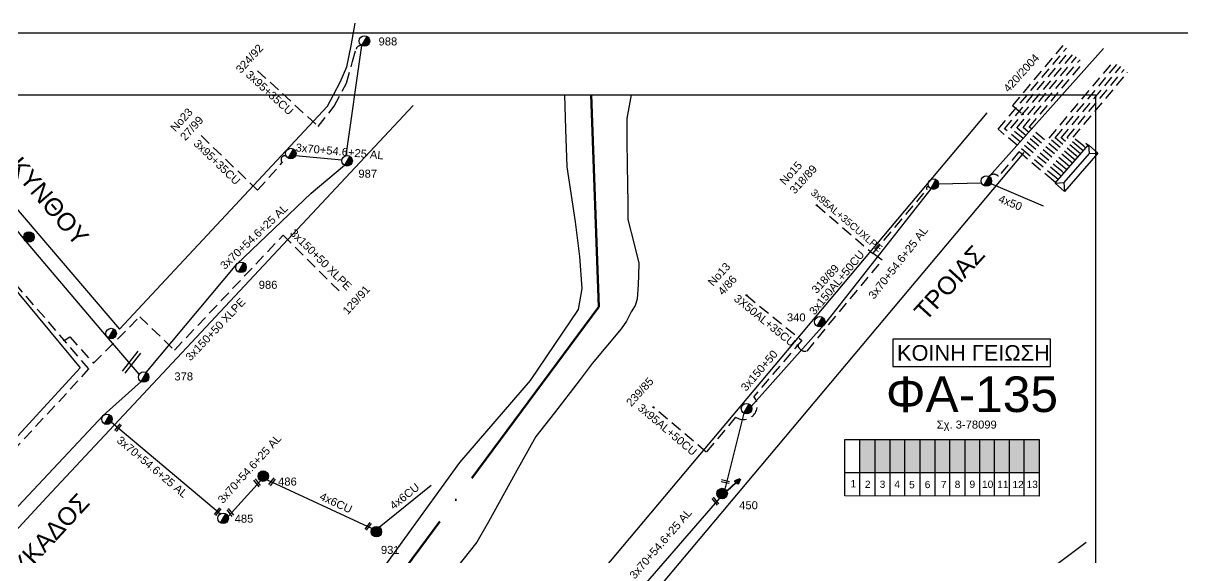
# Model space of a CAD drawing. Header units: millimetres. Extents: x 1020 to 3238, y 796 to 1818.
# Drawn here: x 2769.9 to 3030.7, y 1697.4 to 1817.6 of the extents above; entities that cross this region are included whole.
import ezdxf
from ezdxf.enums import TextEntityAlignment as Align

# ---------------------------------------------------------------- set-up
doc = ezdxf.new("R2010")
doc.units = ezdxf.units.MM
doc.linetypes.add('ACAD_ISO04W100', pattern=[30, 24, -3, 0, -3])
doc.linetypes.add('DASHED', pattern=[19.05, 12.7, -6.35])
for name, color, linetype, lineweight in [('3x150+50', 7, 'Continuous', 30), ('3x150+50 XLPE', 7, 'SYN_LINE', 30), ('3x150AL+50CU', 7, 'Continuous', 30), ('3x70+54.6+25 AL', 7, 'SYN_LINE', 30), ('3x95+35', 7, 'Continuous', 30), ('3x95AL+35CU', 7, 'Continuous', 30), ('3x95AL+50CU', 7, 'Continuous', 30), ('4x50', 7, 'Continuous', 30), ('4x50+16AL', 7, 'Continuous', 30), ('4x6CU', 7, 'Continuous', 30), ('Υπόβαθρο ΔΕΗ', 7, 'Continuous', 30)]:
    doc.layers.add(name, color=color, linetype=linetype, lineweight=lineweight)
for name, color, linetype in [('3X50AL+35CU', 7, 'Continuous'), ('Pillar OTE', 7, 'Continuous'), ('text οδών', 7, 'Continuous'), ('text_kalodion', 7, 'Continuous'), ('Άγνωστα', 7, 'Continuous'), ('ΑΓΝΩΣΤΟ ΥΠΟΓΕΙΟ ΚΑΛΩΔΙΟ', 7, 'DASHED'), ('Επίτονοι', 7, 'Continuous'), ('Επιγραφές - Σχήματα', 7, 'Continuous'), ('Μηχανική τομή', 7, 'Continuous'), ('Στύλος Ξύλινος', 7, 'Continuous'), ('Στύλος Ξύλινος @ 1', 7, 'Continuous'), ('Στύλος ΦΜ', 7, 'Continuous'), ('Στύλος ΦΜ @ 1', 7, 'Continuous'), ('Συνδέσεις', 7, 'Continuous'), ('Συνεστραμμένα ΧΤ   3x70+54.6+25 AL', 7, 'SYN_LINE'), ('Τομή', 7, 'Continuous'), ('Υποσταθμός πόλεως', 7, 'Continuous')]:
    doc.layers.add(name, color=color, linetype=linetype)
doc.styles.add('arial', font='arial.ttf')
doc.styles.get("Standard").update_dxf_attribs({"font": 'arial.ttf'})
doc.linetypes.add('PRANES_1r', pattern='A,0.5,[137,SPECLINE.shx,S=1,R=180,X=0,Y=0],0.5', length=1)
doc.linetypes.add('SYN_LINE', pattern='A,0.5,-0.0001,["/\\/\\/\\/",Standard,S=0.1,R=0,X=0,Y=-0.05],-0.25', length=0.7501)

# ---------------------------------------------------------------- blocks, each defined once
blk = doc.blocks.new('ΥΠΑΡΧΩΝ ΤΣΙΜΕΝΤΕΝΙΟΣ ΣΤΥΛΟΣ')
at = {"layer": 'Στύλος ΦΜ'}
blk.add_hatch(color=7, dxfattribs=at).paths.add_polyline_path([(-1.29, -2.28, 0.574793), (2.62, 0, 0.268822), (1.3, 2.27)])
at = {"layer": 'Στύλος ΦΜ', "color": 7}
blk.add_line((-1.29, -2.28), (1.3, 2.27), dxfattribs=at)
blk.add_circle((0, 0), 2.62, dxfattribs=at)
at = {"layer": 'Στύλος ΦΜ', "flags": 4}
for tag, p in [('ΑΡΙΘΜΟΣ', (-4.68, 8.05)), ('ΤΥΠΟΣ', (-4.91, 3.03))]:
    blk.add_attdef(tag, p, '', height=4, dxfattribs=at)
blk = doc.blocks.new('ΥΠΑΡΧΩΝ ΞΥΛΙΝΟΣ ΣΤΥΛΟΣ')
at = {"layer": 'Στύλος Ξύλινος'}
h = blk.add_hatch(color=7, dxfattribs=at)
h.paths.add_polyline_path([(-2.62, 0, 0.270008), (-1.29, -2.28), (1.3, 2.27, 0.576266)])
h.paths.add_polyline_path([(-1.29, -2.28, 0.574793), (2.62, 0, 0.268822), (1.3, 2.27)])
at = {"layer": 'Στύλος Ξύλινος', "color": 7}
blk.add_line((-1.29, -2.28), (1.3, 2.27), dxfattribs=at)
blk.add_circle((0, 0), 2.62, dxfattribs=at)
at = {"layer": 'Στύλος Ξύλινος', "flags": 4}
for tag, p in [('ΑΡΙΘΜΟΣ', (-4.91, 8.6)), ('ΤΥΠΟΣ', (-4.85, 3.39))]:
    blk.add_attdef(tag, p, '', height=4, dxfattribs=at)
blk = doc.blocks.new('ΥΠΟΣΤΑΘΜΟΣ ΠΟΛΕΩΣ 13 ΑΝΑΧΩΡΗΣΕΩΝ')
at = {"layer": 'Υποσταθμός πόλεως', "ltscale": 40}
for p, q in [((-11.12, -2.82), (-11.12, -4)), ((-9.53, -2.82), (-9.53, -4)), ((-7.77, -2.82), (-7.77, -4)), ((-5.99, -2.82), (-5.99, -4)), ((-4.14, -2.82), (-4.14, -4)), ((-2.3, -2.82), (-2.3, -4)), ((-0.43, -2.82), (-0.43, -4)), ((1.54, -2.82), (1.54, -4)), ((3.43, -2.82), (3.43, -4)), ((5.39, -2.82), (5.39, -4)), ((7.32, -2.82), (7.32, -4)), ((9.32, -2.82), (9.32, -4)), ((11.11, -2.82), (11.11, -4))]:
    blk.add_line(p, q, dxfattribs=at)
blk.add_lwpolyline([(-11.43, 2.82), (11.43, 2.82), (11.43, -2.82), (-11.43, -2.82)], close=True, dxfattribs=at)
for points in [[(-8.62, 0), (-11.43, 2.82)], [(-11.43, -2.82), (-8.62, 0)], [(-8.62, 0), (8.62, 0)], [(8.62, 0), (11.43, 2.82)], [(11.43, -2.82), (8.62, 0)]]:
    blk.add_lwpolyline(points, dxfattribs=at)
at = {"layer": 'Υποσταθμός πόλεως', "linetype": 'SYN_LINE', "ltscale": 40, "flags": 1}
for tag, p in [('ΜΕΤΑΣΧΗΜΑΤΙΣΜΟΣ', (12.22, 1.68)), ('ΙΣΧΥΣ', (12.2, -1.11)), ('ΑΡΙΘΜΟΣ', (12.32, -3.83))]:
    blk.add_attdef(tag, p, '', height=1.8, dxfattribs=at)
blk = doc.blocks.new('ΤΟΜΗ')
at = {"layer": 'Τομή', "ltscale": 40}
for p, q in [((-5.7, 0), (17.1, 0)), ((-5.7, -2.8), (17.1, -2.8))]:
    blk.add_line(p, q, dxfattribs=at)
blk = doc.blocks.new('_ΣΥΝΔΕΣΗ')
at = {"layer": 'Συνδέσεις', "linetype": 'SYN_LINE', "ltscale": 40}
blk.add_hatch(color=256, dxfattribs=at).paths.add_polyline_path([(0.5, 0, 1), (-0.5, 0, 1)])
at = {"layer": 'Συνδέσεις'}
blk.add_circle((0, 0), 0.5, dxfattribs=at)
blk = doc.blocks.new('ΜΗΧΑΝΙΚΗ ΤΟΜΗ')
at = {"layer": 'Μηχανική τομή', "ltscale": 40}
for p, q in [((-1.9, 0.8), (5.7, 0.8)), ((-1.9, -0.8), (5.7, -0.8))]:
    blk.add_line(p, q, dxfattribs=at)
blk = doc.blocks.new('ΕΠΙΤΟΝΟΣ')
at = {"layer": 'Επίτονοι', "lineweight": 40, "ltscale": 40}
blk.add_hatch(color=256, dxfattribs=at).paths.add_polyline_path([(-1.13, 6.47), (0, 9.1), (1.13, 6.47)])
for p, q in [((-1.13, 6.47), (0, 9.1)), ((1.13, 6.47), (-1.13, 6.47)), ((-1.13, 6.47), (0, 6.47)), ((0, 9.1), (1.13, 6.47)), ((0, 6.47), (0, 0))]:
    blk.add_line(p, q, dxfattribs=at)

msp = doc.modelspace()

# ---------------------------------------------------------------- hatches: boundary and pattern name
at = {"layer": 'Συνεστραμμένα ΧΤ   3x70+54.6+25 AL', "linetype": 'DASHED', "lineweight": -3, "ltscale": 0.2}
h = msp.add_hatch(color=27, dxfattribs=at)
h.dxf.hatch_style = 1
h.paths.add_polyline_path([(2961.49, 1723.97), (2958.05, 1723.97), (2958.05, 1716.61), (2961.49, 1716.6)])
h = msp.add_hatch(color=151, dxfattribs=at)
h.dxf.hatch_style = 1
h.paths.add_polyline_path([(2964.93, 1716.6), (2964.93, 1723.97), (2961.49, 1723.97), (2961.49, 1716.6)])
h = msp.add_hatch(color=30, dxfattribs=at)
h.dxf.hatch_style = 1
h.paths.add_polyline_path([(2964.93, 1716.6), (2968.23, 1716.6), (2968.23, 1723.97), (2964.93, 1723.97)])
h = msp.add_hatch(color=85, dxfattribs=at)
h.dxf.hatch_style = 1
h.paths.add_polyline_path([(2968.23, 1716.6), (2971.62, 1716.59), (2971.62, 1723.97), (2968.23, 1723.97)])
at = {"layer": 'Συνεστραμμένα ΧΤ   3x70+54.6+25 AL', "linetype": 'DASHED', "lineweight": -3, "ltscale": 0.2, "true_color": 0xd2798f}
h = msp.add_hatch(color=233, dxfattribs=at)
h.dxf.hatch_style = 1
h.paths.add_polyline_path([(2975.01, 1716.59), (2975.01, 1723.97), (2971.62, 1723.97), (2971.62, 1716.59)])
at = {"layer": 'Συνεστραμμένα ΧΤ   3x70+54.6+25 AL', "linetype": 'DASHED', "lineweight": -3, "ltscale": 0.2}
h = msp.add_hatch(color=173, dxfattribs=at)
h.dxf.hatch_style = 1
h.paths.add_polyline_path([(2978.35, 1723.97), (2975.01, 1723.97), (2975.01, 1716.59), (2978.35, 1716.59)])
h = msp.add_hatch(color=2, dxfattribs=at)
h.dxf.hatch_style = 1
h.paths.add_polyline_path([(2978.35, 1716.59), (2981.74, 1716.58), (2981.74, 1723.97), (2978.35, 1723.97)])
h = msp.add_hatch(color=133, dxfattribs=at)
h.dxf.hatch_style = 1
h.paths.add_polyline_path([(2985.07, 1723.97), (2981.74, 1723.97), (2981.74, 1716.58), (2985.07, 1716.58)])
h = msp.add_hatch(color=6, dxfattribs=at)
h.dxf.hatch_style = 1
h.paths.add_polyline_path([(2988.4, 1723.97), (2985.07, 1723.97), (2985.07, 1716.58), (2988.4, 1716.58)])
h = msp.add_hatch(color=62, dxfattribs=at)
h.dxf.hatch_style = 1
h.paths.add_polyline_path([(2991.73, 1723.97), (2988.4, 1723.97), (2988.4, 1716.58), (2991.73, 1716.58)])
h = msp.add_hatch(color=1, dxfattribs=at)
h.dxf.hatch_style = 1
h.paths.add_polyline_path([(2995.06, 1723.97), (2991.73, 1723.97), (2991.73, 1716.58), (2995.06, 1716.57)])
h = msp.add_hatch(color=5, dxfattribs=at)
h.dxf.hatch_style = 1
h.paths.add_polyline_path([(2998.39, 1723.97), (2995.06, 1723.97), (2995.06, 1716.57), (2998.39, 1716.57)])

# ---------------------------------------------------------------- linework, layer by layer
at = {"lineweight": -3}
msp.add_lwpolyline([(1059.16, 1801.46), (3011.12, 1801.46), (3011.12, 806.84), (1059.16, 806.84)], close=True, dxfattribs=at)
at = {"layer": '3x150+50', "color": 151, "linetype": 'DASHED', "lineweight": -3, "ltscale": 0.2}
msp.add_lwpolyline([(2945.06, 1746.29), (2934.2, 1733.71, -0.888654), (2930.12, 1729.05), (2923.54, 1721.16)], format="xyb", dxfattribs=at)
at = {"layer": '3x150+50 XLPE', "color": 2, "linetype": 'DASHED', "lineweight": -3, "ltscale": 0.2}
msp.add_lwpolyline([(2779.11, 1746.3), (2780.34, 1747.1), (2785.68, 1741.18), (2796.07, 1751.61), (2803.88, 1744.09), (2828.33, 1769.92), (2841.25, 1757.11)], dxfattribs=at)
at = {"layer": '3x150AL+50CU', "color": 151, "linetype": 'DASHED', "lineweight": -3, "ltscale": 0.2}
msp.add_lwpolyline([(2944.12, 1745.2, 0.416542), (2946.19, 1743.89), (2963.12, 1764.34), (2961.03, 1765.83)], format="xyb", dxfattribs=at)
at = {"layer": '3x150AL+50CU', "color": 2, "linetype": 'DASHED', "lineweight": -3, "ltscale": 0.2}
msp.add_lwpolyline([(2649.57, 1717.32), (2652.77, 1712.61), (2686.44, 1677.4), (2707.93, 1657.05), (2784.67, 1739.87), (2767.75, 1759.45), (2756.67, 1749.15)], dxfattribs=at)
at = {"layer": '3X50AL+35CU', "color": 151, "linetype": 'DASHED', "lineweight": -3, "ltscale": 0.2}
msp.add_lwpolyline([(2932.58, 1756.42), (2945.06, 1746.29)], dxfattribs=at)
at = {"layer": '3x70+54.6+25 AL', "color": 6, "linetype": 'SYN_LINE', "lineweight": -3, "ltscale": 20}
for points in [[(2842.51, 1787.83), (2846.06, 1812.57)], [(2797.55, 1739.06), (2817.94, 1763.45), (2834.68, 1779.36), (2842.15, 1785.65)], [(2717.2, 1652.66), (2730.13, 1666.07), (2743.6, 1680.61), (2767.66, 1707.9), (2787.88, 1729.39), (2796.38, 1737.02)], [(2789.71, 1727.94), (2814.23, 1707.29)]]:
    msp.add_lwpolyline(points, dxfattribs=at)
at = {"layer": '3x70+54.6+25 AL', "color": 151, "linetype": 'SYN_LINE', "lineweight": -3, "ltscale": 20}
for points in [[(2987.13, 1783.16), (3012.9, 1811.88)], [(2974.03, 1780.39), (2950.09, 1749.91), (2933.66, 1731.43)], [(2932.01, 1729.91), (2927.68, 1712.87)], [(2926.51, 1710.83), (2902.49, 1683.19)]]:
    msp.add_lwpolyline(points, dxfattribs=at)
at = {"layer": '3x70+54.6+25 AL', "color": 6, "linetype": 'SYN_LINE', "lineweight": -3, "ltscale": 10}
for points in [[(2831.16, 1787.88), (2841.58, 1786.91)], [(2815.96, 1706.67), (2823.28, 1714.74)]]:
    msp.add_lwpolyline(points, dxfattribs=at)
at = {"layer": '3x70+54.6+25 AL', "color": 151, "linetype": 'SYN_LINE', "lineweight": -3, "ltscale": 10}
msp.add_lwpolyline([(2985.46, 1781.66), (2975.79, 1781.44)], dxfattribs=at)
at = {"layer": '3x95+35', "color": 6, "linetype": 'DASHED', "lineweight": -3, "ltscale": 0.2}
for points in [[(2822.58, 1806.91), (2836.24, 1794.4), (2839.84, 1798.92), (2842.59, 1804.14), (2843.95, 1808.96), (2844.74, 1811.74, -0.384916), (2846.06, 1812.57, -10.600826)], [(2809.89, 1792.32), (2822.59, 1780.08), (2828.16, 1786.3, -0.857077), (2829.04, 1787.72, 647.483893)]]:
    msp.add_lwpolyline(points, format="xyb", dxfattribs=at)
at = {"layer": '3x95AL+35CU', "color": 151, "linetype": 'DASHED', "lineweight": -3, "ltscale": 0.2}
msp.add_lwpolyline([(2948.38, 1776.66), (2961.03, 1765.83), (2973.18, 1780.22, -1.064825), (2973.64, 1780.75, -3.704465)], format="xyb", dxfattribs=at)
at = {"layer": '3x95AL+50CU', "color": 151, "linetype": 'DASHED', "lineweight": -3, "ltscale": 0.2}
msp.add_lwpolyline([(2923.54, 1721.16), (2911.55, 1731.33)], dxfattribs=at)
at = {"layer": '4x50', "color": 151, "linetype": 'SYN_LINE', "lineweight": -3, "ltscale": 15}
msp.add_lwpolyline([(2987.56, 1781.54), (2999.28, 1776.51)], dxfattribs=at)
at = {"layer": '4x50+16AL', "color": 173, "linetype": 'Continuous', "lineweight": -3, "ltscale": 0.2}
msp.add_lwpolyline([(2795.98, 1738.69), (2788.62, 1747.26), (2770.15, 1768.94), (2740.69, 1805.28)], dxfattribs=at)
at = {"layer": '4x6CU', "color": 6, "linetype": 'SYN_LINE', "lineweight": -3, "ltscale": 20}
for points in [[(2824.73, 1714.97), (2848.4, 1704.02)], [(2849.91, 1704.31), (2861.64, 1713.77)]]:
    msp.add_lwpolyline(points, dxfattribs=at)
at = {"layer": 'Pillar OTE', "ltscale": 40}
for points in [[(2954.73, 1711.33), (2954.73, 1723.97), (2998.39, 1723.97), (2998.39, 1711.29), (2954.73, 1711.33)], [(2958.05, 1711.33), (2958.05, 1723.97)], [(2961.49, 1711.32), (2961.49, 1723.97)], [(2964.93, 1711.32), (2964.93, 1723.97)], [(2968.23, 1711.32), (2968.23, 1723.97)], [(2971.62, 1711.31), (2971.62, 1723.97)], [(2975.01, 1711.31), (2975.01, 1723.97)], [(2978.35, 1711.31), (2978.35, 1723.97)], [(2981.74, 1711.3), (2981.74, 1723.97)], [(2985.07, 1711.3), (2985.07, 1723.97)], [(2988.4, 1711.3), (2988.4, 1723.97)], [(2991.73, 1711.3), (2991.73, 1723.97)], [(2995.06, 1711.3), (2995.06, 1723.97)], [(2954.73, 1716.61), (2998.39, 1716.57)]]:
    msp.add_lwpolyline(points, dxfattribs=at)
at = {"layer": 'ΑΓΝΩΣΤΟ ΥΠΟΓΕΙΟ ΚΑΛΩΔΙΟ', "color": 2, "linetype": 'DASHED', "lineweight": -3, "ltscale": 0.2}
msp.add_lwpolyline([(3002.24, 1782.81), (2989.22, 1793.75), (3004.53, 1811.98)], dxfattribs=at)
at = {"layer": 'ΑΓΝΩΣΤΟ ΥΠΟΓΕΙΟ ΚΑΛΩΔΙΟ', "color": 6, "linetype": 'DASHED', "lineweight": -3, "ltscale": 0.2}
msp.add_lwpolyline([(3002.9, 1783.57), (2990.63, 1793.87), (3005.3, 1811.33)], dxfattribs=at)
at = {"layer": 'ΑΓΝΩΣΤΟ ΥΠΟΓΕΙΟ ΚΑΛΩΔΙΟ', "color": 133, "linetype": 'DASHED', "lineweight": -3, "ltscale": 0.2}
for points in [[(3003.53, 1784.3), (2992.02, 1793.97), (3006.07, 1810.69)], [(3003.77, 1812.62), (2992.4, 1799.08), (2994.7, 1797.16)]]:
    msp.add_lwpolyline(points, dxfattribs=at)
at = {"layer": 'ΑΓΝΩΣΤΟ ΥΠΟΓΕΙΟ ΚΑΛΩΔΙΟ', "color": 5, "linetype": 'DASHED', "lineweight": -3, "ltscale": 0.2}
msp.add_lwpolyline([(3004.18, 1785.04), (2993.41, 1794.07), (3006.83, 1810.05)], dxfattribs=at)
at = {"layer": 'ΑΓΝΩΣΤΟ ΥΠΟΓΕΙΟ ΚΑΛΩΔΙΟ', "color": 85, "linetype": 'DASHED', "lineweight": -3, "ltscale": 0.2}
msp.add_lwpolyline([(3004.8, 1785.75), (2994.79, 1794.15), (3007.6, 1809.4)], dxfattribs=at)
at = {"layer": 'ΑΓΝΩΣΤΟ ΥΠΟΓΕΙΟ ΚΑΛΩΔΙΟ', "color": 233, "linetype": 'DASHED', "lineweight": -3, "ltscale": 0.2, "true_color": 0xd2798f}
msp.add_lwpolyline([(3005.44, 1786.49), (2996.19, 1794.26), (3008.36, 1808.76)], dxfattribs=at)
at = {"layer": 'ΑΓΝΩΣΤΟ ΥΠΟΓΕΙΟ ΚΑΛΩΔΙΟ', "color": 30, "linetype": 'DASHED', "lineweight": -3, "ltscale": 0.2}
msp.add_lwpolyline([(3006.05, 1787.2), (3000.65, 1791.74), (3015.26, 1809.13)], dxfattribs=at)
at = {"layer": 'ΑΓΝΩΣΤΟ ΥΠΟΓΕΙΟ ΚΑΛΩΔΙΟ', "color": 62, "linetype": 'DASHED', "lineweight": -3, "ltscale": 0.2}
msp.add_lwpolyline([(3006.66, 1787.89), (3002.01, 1791.8), (3016.02, 1808.49)], dxfattribs=at)
at = {"layer": 'ΑΓΝΩΣΤΟ ΥΠΟΓΕΙΟ ΚΑΛΩΔΙΟ', "color": 27, "linetype": 'DASHED', "lineweight": -3, "ltscale": 0.2}
msp.add_lwpolyline([(3007.26, 1788.59), (3003.36, 1791.86), (3016.79, 1807.85)], dxfattribs=at)
at = {"layer": 'ΑΓΝΩΣΤΟ ΥΠΟΓΕΙΟ ΚΑΛΩΔΙΟ', "color": 1, "linetype": 'DASHED', "lineweight": -3, "ltscale": 0.2}
msp.add_lwpolyline([(3007.85, 1789.26), (3004.7, 1791.9), (3017.55, 1807.2)], dxfattribs=at)
at = {"layer": 'ΑΓΝΩΣΤΟ ΥΠΟΓΕΙΟ ΚΑΛΩΔΙΟ', "color": 173, "linetype": 'DASHED', "lineweight": -3, "ltscale": 0.2}
msp.add_lwpolyline([(3008.43, 1789.93), (3006.04, 1791.94), (3018.32, 1806.56)], dxfattribs=at)
at = {"layer": 'ΑΓΝΩΣΤΟ ΥΠΟΓΕΙΟ ΚΑΛΩΔΙΟ', "color": 151, "linetype": 'DASHED', "lineweight": -3, "ltscale": 0.2}
msp.add_lwpolyline([(3001.66, 1782.14), (2993.87, 1788.68), (2989.25, 1783.18, 0.43827), (2987.13, 1783.16)], format="xyb", dxfattribs=at)
at = {"layer": 'Επιγραφές - Σχήματα', "lineweight": -3}
msp.add_lwpolyline([(1019.92, 1815.41), (3237.54, 1815.41), (3238.24, 796.27), (1019.92, 796.27)], close=True, dxfattribs=at)
at = {"layer": 'Επιγραφές - Σχήματα', "color": 190, "lineweight": -3}
msp.add_lwpolyline([(2965.49, 1740.4), (3001, 1740.4), (3001, 1746.58), (2965.49, 1746.58)], close=True, dxfattribs=at)
at = {"layer": 'Υπόβαθρο ΔΕΗ', "color": 7, "lineweight": -3}
for points in [[(2750.45, 1800.03), (2749.04, 1798.47), (2791.55, 1748.82), (2838.34, 1798.92), (2841.2, 1804.34), (2842.66, 1807.81), (2843.67, 1812.51), (2844.52, 1817.6)], [(2857.6, 1799.09), (2775.2, 1711.07), (2716.34, 1647.42), (2762.48, 1582.94), (2766.22, 1576.2), (2771.72, 1564.58), (2773.62, 1559.58), (2773.95, 1558.83), (2774.28, 1558.38), (2774.97, 1558.1), (2775.3, 1558.28), (2854.2, 1640.69), (2858.63, 1645.08), (2986.7, 1797.46)], [(3009, 1700.88), (2941.93, 1650.53), (2906.51, 1683.11), (2995.07, 1788.56)]]:
    msp.add_lwpolyline(points, dxfattribs=at)
at = {"layer": 'Υπόβαθρο ΔΕΗ', "color": 1, "linetype": 'ACAD_ISO04W100', "lineweight": 50, "ltscale": 2}
msp.add_lwpolyline([(2897.66, 1801.46), (2899.37, 1753.84), (2811.49, 1635.31), (2792.55, 1614.57), (2757.37, 1549.51), (2665.72, 1495.01), (2560.71, 1451.54), (2481.37, 1390.44), (2388.44, 1347.03), (2262.24, 1330.19), (2197.17, 1327.65), (2179.45, 1318.84), (2139.09, 1283.92), (2119.89, 1261.32), (2078.79, 1160.44), (2035.44, 1084.11), (1936.96, 1112.27), (1734.05, 1208.64), (1538.56, 1301.42), (1499.15, 1214.88), (1220.66, 1365.27), (1101.95, 1134.49), (1047.96, 1156.8)], dxfattribs=at)
at = {"layer": 'Υπόβαθρο ΔΕΗ', "linetype": 'PRANES_1r', "lineweight": -3, "ltscale": 0.2}
for points in [[(2768.93, 1570.47), (2772.11, 1585.36), (2775.85, 1594.65), (2781.49, 1608.66), (2790.53, 1624.8), (2800.8, 1636.43), (2815.09, 1650.42), (2835.19, 1670.1), (2843.32, 1684.69), (2868.09, 1718.86), (2883.95, 1737.27), (2894.81, 1753.21), (2895.62, 1757.94), (2895.08, 1765.12), (2894.1, 1772.94), (2892.25, 1785.32), (2891.96, 1793.75), (2891.69, 1801.46)], [(2906.64, 1801.46), (2905.63, 1796.19), (2905.69, 1790.95), (2905.82, 1781.07), (2905.87, 1777.36), (2905.92, 1773.46), (2907.29, 1767.93), (2908.35, 1763.67), (2908.3, 1760.88), (2908.24, 1758.82), (2908.01, 1755.58), (2907.53, 1754.11), (2906.65, 1752.7), (2905.59, 1750.63), (2904.41, 1748.87), (2897.85, 1741.12), (2895.14, 1737.47), (2889.35, 1730.01), (2885.21, 1724.68), (2880.56, 1716.34), (2874.53, 1705.51), (2871.95, 1700.89), (2867.34, 1695.14)]]:
    msp.add_lwpolyline(points, dxfattribs=at)
at = {"layer": 'Υπόβαθρο ΔΕΗ', "color": 7, "lineweight": -3}
msp.add_lwpolyline([(2740.84, 1790.46), (2782.65, 1740.11), (2709.39, 1660.28), (2663.54, 1707.36)], close=True, dxfattribs=at)

# ---------------------------------------------------------------- block references
at = {"layer": 'Επίτονοι', "lineweight": -3, "xscale": 0.449999999999818, "yscale": 0.449999999999818, "zscale": 0.449999999999818, "rotation": 312.8165474949671}
msp.add_blockref('ΕΠΙΤΟΝΟΣ', (2928.14, 1712.39), dxfattribs=at)
at = {"layer": 'Μηχανική τομή', "lineweight": -3}
for p, xscale, yscale, zscale, rotation in [((2790.96, 1726.27), 0.2499999999999676, 0.2499999999999676, 0.2499999999999676, 52.05554370525459), ((2822.82, 1713.89), 0.2499999999999677, 0.2499999999999677, 0.2499999999999677, 128.1348075056611), ((2825.6, 1714.12), 0.2499999999999676, 0.2499999999999676, 0.2499999999999676, 52.05554370525459), ((2928.28, 1714.42), 0.2499999999999676, 0.2499999999999676, 0.2499999999999676, 168.0460324878581), ((2813.35, 1707.42), 0.2499999999999676, 0.2499999999999676, 0.2499999999999676, 52.05554370525459), ((2925.9, 1709.76), 0.2499999999999677, 0.2499999999999677, 0.2499999999999677, 128.1348075056611), ((2816.77, 1707.22), 0.2499999999999677, 0.2499999999999677, 0.2499999999999677, 128.1348075056611), ((2847.21, 1704.12), 0.2499999999999676, 0.2499999999999676, 0.2499999999999676, 52.05554370525459)]:
    msp.add_blockref('ΜΗΧΑΝΙΚΗ ΤΟΜΗ', p, dxfattribs=dict(at, xscale=xscale, yscale=yscale, zscale=zscale, rotation=rotation))
at = {"layer": 'Στύλος Ξύλινος @ 1', "lineweight": -3, "ltscale": 40, "xscale": 0.4499999999997448, "yscale": 0.4499999999997448, "zscale": 0.4499999999997448}
msp.add_blockref('ΥΠΑΡΧΩΝ ΞΥΛΙΝΟΣ ΣΤΥΛΟΣ', (2771.16, 1769.54), dxfattribs=at)
at = {"layer": 'Στύλος Ξύλινος @ 1', "lineweight": -3, "ltscale": 40}
ref = msp.add_blockref('ΥΠΑΡΧΩΝ ΞΥΛΙΝΟΣ ΣΤΥΛΟΣ', (2823.87, 1715.77), dxfattribs=dict(at, xscale=0.4499999999997448, yscale=0.4499999999997448, zscale=0.4499999999997448))
ref.add_attrib('ΤΥΠΟΣ', '486', (2827.21, 1713.65), dxfattribs={"layer": 'Στύλος Ξύλινος', "height": 1.8, "flags": 4})
ref = msp.add_blockref('ΥΠΑΡΧΩΝ ΞΥΛΙΝΟΣ ΣΤΥΛΟΣ', (2927.1, 1711.85), dxfattribs=dict(at, xscale=0.4499999999997448, yscale=0.4499999999997448, zscale=0.4499999999997448))
ref.add_attrib('ΤΥΠΟΣ', '450', (2930.94, 1708.33), dxfattribs={"layer": 'Στύλος Ξύλινος', "height": 1.8, "flags": 4})
ref = msp.add_blockref('ΥΠΑΡΧΩΝ ΞΥΛΙΝΟΣ ΣΤΥΛΟΣ', (2849.32, 1703.29), dxfattribs=dict(at, xscale=0.4499999999997448, yscale=0.4499999999997448, zscale=0.4499999999997448))
ref.add_attrib('ΤΥΠΟΣ', '931', (2850.34, 1698.29), dxfattribs={"layer": 'Στύλος Ξύλινος', "height": 1.8, "flags": 4})
at = {"layer": 'Στύλος ΦΜ @ 1', "lineweight": -3, "ltscale": 40}
ref = msp.add_blockref('ΥΠΑΡΧΩΝ ΤΣΙΜΕΝΤΕΝΙΟΣ ΣΤΥΛΟΣ', (2846.64, 1813.59), dxfattribs=dict(at, xscale=0.4500000000003018, yscale=0.4500000000003018, zscale=0.4500000000003018))
ref.add_attrib('ΤΥΠΟΣ', '988', (2849.81, 1812.6), dxfattribs={"layer": 'Στύλος ΦΜ', "height": 1.8, "flags": 4})
for p, xscale, yscale, zscale in [((2830.06, 1788.3), 0.4500000000003782, 0.4500000000003782, 0.4500000000003782), ((2974.62, 1781.42), 0.4500000000003782, 0.4500000000003782, 0.4500000000003782), ((2986.54, 1782.13), 0.4500000000003782, 0.4500000000003782, 0.4500000000003782), ((2789.65, 1747.82), 0.450000000000378, 0.450000000000378, 0.450000000000378), ((2932.59, 1730.94), 0.4500000000003782, 0.4500000000003782, 0.4500000000003782), ((2788.71, 1728.55), 0.4500000000003782, 0.4500000000003782, 0.4500000000003782)]:
    msp.add_blockref('ΥΠΑΡΧΩΝ ΤΣΙΜΕΝΤΕΝΙΟΣ ΣΤΥΛΟΣ', p, dxfattribs=dict(at, xscale=xscale, yscale=yscale, zscale=zscale))
ref = msp.add_blockref('ΥΠΑΡΧΩΝ ΤΣΙΜΕΝΤΕΝΙΟΣ ΣΤΥΛΟΣ', (2842.74, 1786.67), dxfattribs=dict(at, xscale=0.4500000000003782, yscale=0.4500000000003782, zscale=0.4500000000003782))
ref.add_attrib('ΤΥΠΟΣ', '987', (2845.28, 1782.87), dxfattribs={"layer": 'Στύλος ΦΜ', "height": 1.8, "flags": 4})
ref = msp.add_blockref('ΥΠΑΡΧΩΝ ΤΣΙΜΕΝΤΕΝΙΟΣ ΣΤΥΛΟΣ', (2818.86, 1762.71), dxfattribs=dict(at, xscale=0.4500000000003782, yscale=0.4500000000003782, zscale=0.4500000000003782))
ref.add_attrib('ΤΥΠΟΣ', '986', (2822.86, 1757.89), dxfattribs={"layer": 'Στύλος ΦΜ', "height": 1.8, "flags": 4})
ref = msp.add_blockref('ΥΠΑΡΧΩΝ ΤΣΙΜΕΝΤΕΝΙΟΣ ΣΤΥΛΟΣ', (2949.06, 1750.48), dxfattribs=dict(at, xscale=0.4500000000003782, yscale=0.4500000000003782, zscale=0.4500000000003782))
ref.add_attrib('ΤΥΠΟΣ', '340', (2941.67, 1750.56), dxfattribs={"layer": 'Στύλος ΦΜ', "height": 1.8, "flags": 4})
ref = msp.add_blockref('ΥΠΑΡΧΩΝ ΤΣΙΜΕΝΤΕΝΙΟΣ ΣΤΥΛΟΣ', (2796.96, 1738.04), dxfattribs=dict(at, xscale=0.4500000000003782, yscale=0.4500000000003782, zscale=0.4500000000003782))
ref.add_attrib('ΤΥΠΟΣ', '378', (2803.88, 1737.28), dxfattribs={"layer": 'Στύλος ΦΜ', "height": 1.8, "flags": 4})
ref = msp.add_blockref('ΥΠΑΡΧΩΝ ΤΣΙΜΕΝΤΕΝΙΟΣ ΣΤΥΛΟΣ', (2814.85, 1706.29), dxfattribs=dict(at, xscale=0.4500000000003782, yscale=0.4500000000003782, zscale=0.4500000000003782))
ref.add_attrib('ΤΥΠΟΣ', '485', (2817.44, 1705.31), dxfattribs={"layer": 'Στύλος ΦΜ', "height": 1.8, "flags": 4})
at = {"layer": 'Συνδέσεις', "lineweight": -3, "xscale": 0.25, "yscale": 0.25, "zscale": 0.25}
for p in [(2994.7, 1797.16), (2948.38, 1776.66), (2932.58, 1756.42), (2779.11, 1746.3), (2944.1, 1745.18), (2911.64, 1731.24)]:
    msp.add_blockref('_ΣΥΝΔΕΣΗ', p, dxfattribs=at)
at = {"layer": 'Τομή', "lineweight": -3, "xscale": 0.2499999999999996, "yscale": 0.2499999999999996, "zscale": 0.2499999999999996, "rotation": 231.8134934410855}
msp.add_blockref('ΤΟΜΗ', (2795.35, 1742.3), dxfattribs=at)
at = {"layer": 'Υποσταθμός πόλεως', "lineweight": -3, "xscale": 0.4999999999998989, "yscale": 0.4999999999998989, "zscale": 0.4999999999998989, "rotation": 229.00888105981}
msp.add_blockref('ΥΠΟΣΤΑΘΜΟΣ ΠΟΛΕΩΣ 13 ΑΝΑΧΩΡΗΣΕΩΝ', (3006.81, 1785.02), dxfattribs=at)

# ---------------------------------------------------------------- texts
at = {"ltscale": 30, "width": 11.2573, "attachment_point": 1}
for s, insert, char_height in [('1', (2955.97, 1714.89), 1.63), ('2', (2959.21, 1714.76), 1.63), ('3', (2962.54, 1714.76), 1.63), ('4', (2965.84, 1714.76), 1.63), ('5', (2969.15, 1714.68), 1.63), ('6', (2972.67, 1714.7), 1.63), ('7', (2976.3, 1714.7), 1.63), ('8', (2979.41, 1714.73), 1.63), ('9', (2982.74, 1714.76), 1.63), ('10', (2985.56, 1714.76), 1.634), ('11', (2988.98, 1714.73), 1.634), ('12', (2992.39, 1714.7), 1.634), ('13', (2995.58, 1714.72), 1.634)]:
    msp.add_mtext(s, dxfattribs=dict(at, insert=insert, char_height=char_height))
at = {"layer": 'text οδών', "lineweight": -3}
msp.add_text('ΚΑΡΥΔΑ ΛΕΥΚΑΔΟΣ', height=4, rotation=47.2406, dxfattribs=at).set_placement((2765.25, 1691.08), align=Align.MIDDLE_CENTER)
at = {"layer": 'text οδών', "lineweight": -3, "ltscale": 40, "char_height": 2, "width": 13.6816, "attachment_point": 1}
for s, insert, rotation in [('{\\H2x;ZAKYNΘOY\\P} ', (2764.79, 1793.39), 310.4557), ('{\\H2x;TPOIAΣ\\fMS Shell Dlg|b0|i0|c0|p0;\\H0.35416x;\\P} ', (2969.94, 1753.11), 47.7561)]:
    msp.add_mtext(s, dxfattribs=dict(at, insert=insert, rotation=rotation))
at = {"layer": 'text_kalodion', "linetype": 'Continuous', "lineweight": -3, "ltscale": 0.2}
for s, height, rotation, p in [('3x95+35CU', 1.8, 317.4953, (2825.31, 1801.97)), ('3x95+35CU', 1.8, 316.0351, (2813.47, 1786.37)), ('3x70+54.6+25 AL', 1.8, 354.7194, (2841.06, 1788.77)), ('3x95AL+35CUXLPE', 1.6, 319.4357, (2955.12, 1773.26)), ('4x50', 1.8, 338.4044, (2991.93, 1777.26)), ('3x70+54.6+25 AL', 1.8, 43.5532, (2821.78, 1769.59)), ('3x150+50 XLPE', 1.8, 315.2494, (2836.85, 1764.46)), ('3x70+54.6+25 AL', 1.8, 51.8435, (2966.68, 1763.75)), ('3x150AL+50CU', 1.8, 50.3735, (2952.88, 1759.29)), ('3x150+50 XLPE', 1.8, 46.5729, (2813.11, 1748.78)), ('3X50AL+35CU', 1.8, 320.9455, (2936.69, 1750.77)), ('3x150+50', 1.8, 49.1969, (2935.43, 1739.5)), ('3x95AL+50CU', 1.8, 319.7145, (2914.78, 1726.23)), ('3x70+54.6+25 AL', 1.8, 319.9037, (2798.91, 1717.84)), ('3x70+54.6+25 AL', 1.8, 47.7996, (2820.78, 1717.42)), ('4x6CU', 1.8, 38.8934, (2855.64, 1711.25)), ('4x6CU', 1.8, 335.1618, (2840.23, 1709.79)), ('3x70+54.6+25 AL', 1.8, 49.0005, (2913.26, 1700.56))]:
    msp.add_text(s, height=height, rotation=rotation, dxfattribs=at).set_placement(p, align=Align.MIDDLE_CENTER)
at = {"layer": 'Άγνωστα', "color": 7, "lineweight": -3, "insert": (2975.37, 1728.26), "char_height": 1.8, "width": 4.551914400963142e-14, "attachment_point": 1}
msp.add_mtext('Σχ. 3-78099', dxfattribs=at)
at = {"layer": 'Επιγραφές - Σχήματα', "color": 190, "lineweight": -3, "insert": (2966.44, 1745.23), "char_height": 3.5, "width": 35.1311, "attachment_point": 1}
msp.add_mtext('KOINH ΓΕΙΩΣΗ', dxfattribs=at)
at = {"layer": 'Επιγραφές - Σχήματα', "lineweight": -3, "insert": (2963.93, 1738.18), "char_height": 8, "width": 15.5504, "attachment_point": 1, "style": 'arial'}
msp.add_mtext('ΦA-135', dxfattribs=at)
at = {"layer": 'Υπόβαθρο ΔΕΗ', "lineweight": -3, "char_height": 1.8, "width": 13.3573, "attachment_point": 1, "rotation": 47.6872, "style": 'arial'}
for s, insert in [('324/92', (2817.51, 1807.39)), ('420/2004', (2990.2, 1803.13)), ('No23\\P27/99', (2802.78, 1794.27)), ('No15\\P318/89', (2939.88, 1782.28)), ('No13\\P4/86', (2923.72, 1759.53)), ('318/89', (2947.05, 1757.88)), ('129/91', (2841.54, 1753.15)), ('239/85', (2905.33, 1732.49))]:
    msp.add_mtext(s, dxfattribs=dict(at, insert=insert))

doc.saveas('drawing.dxf')
